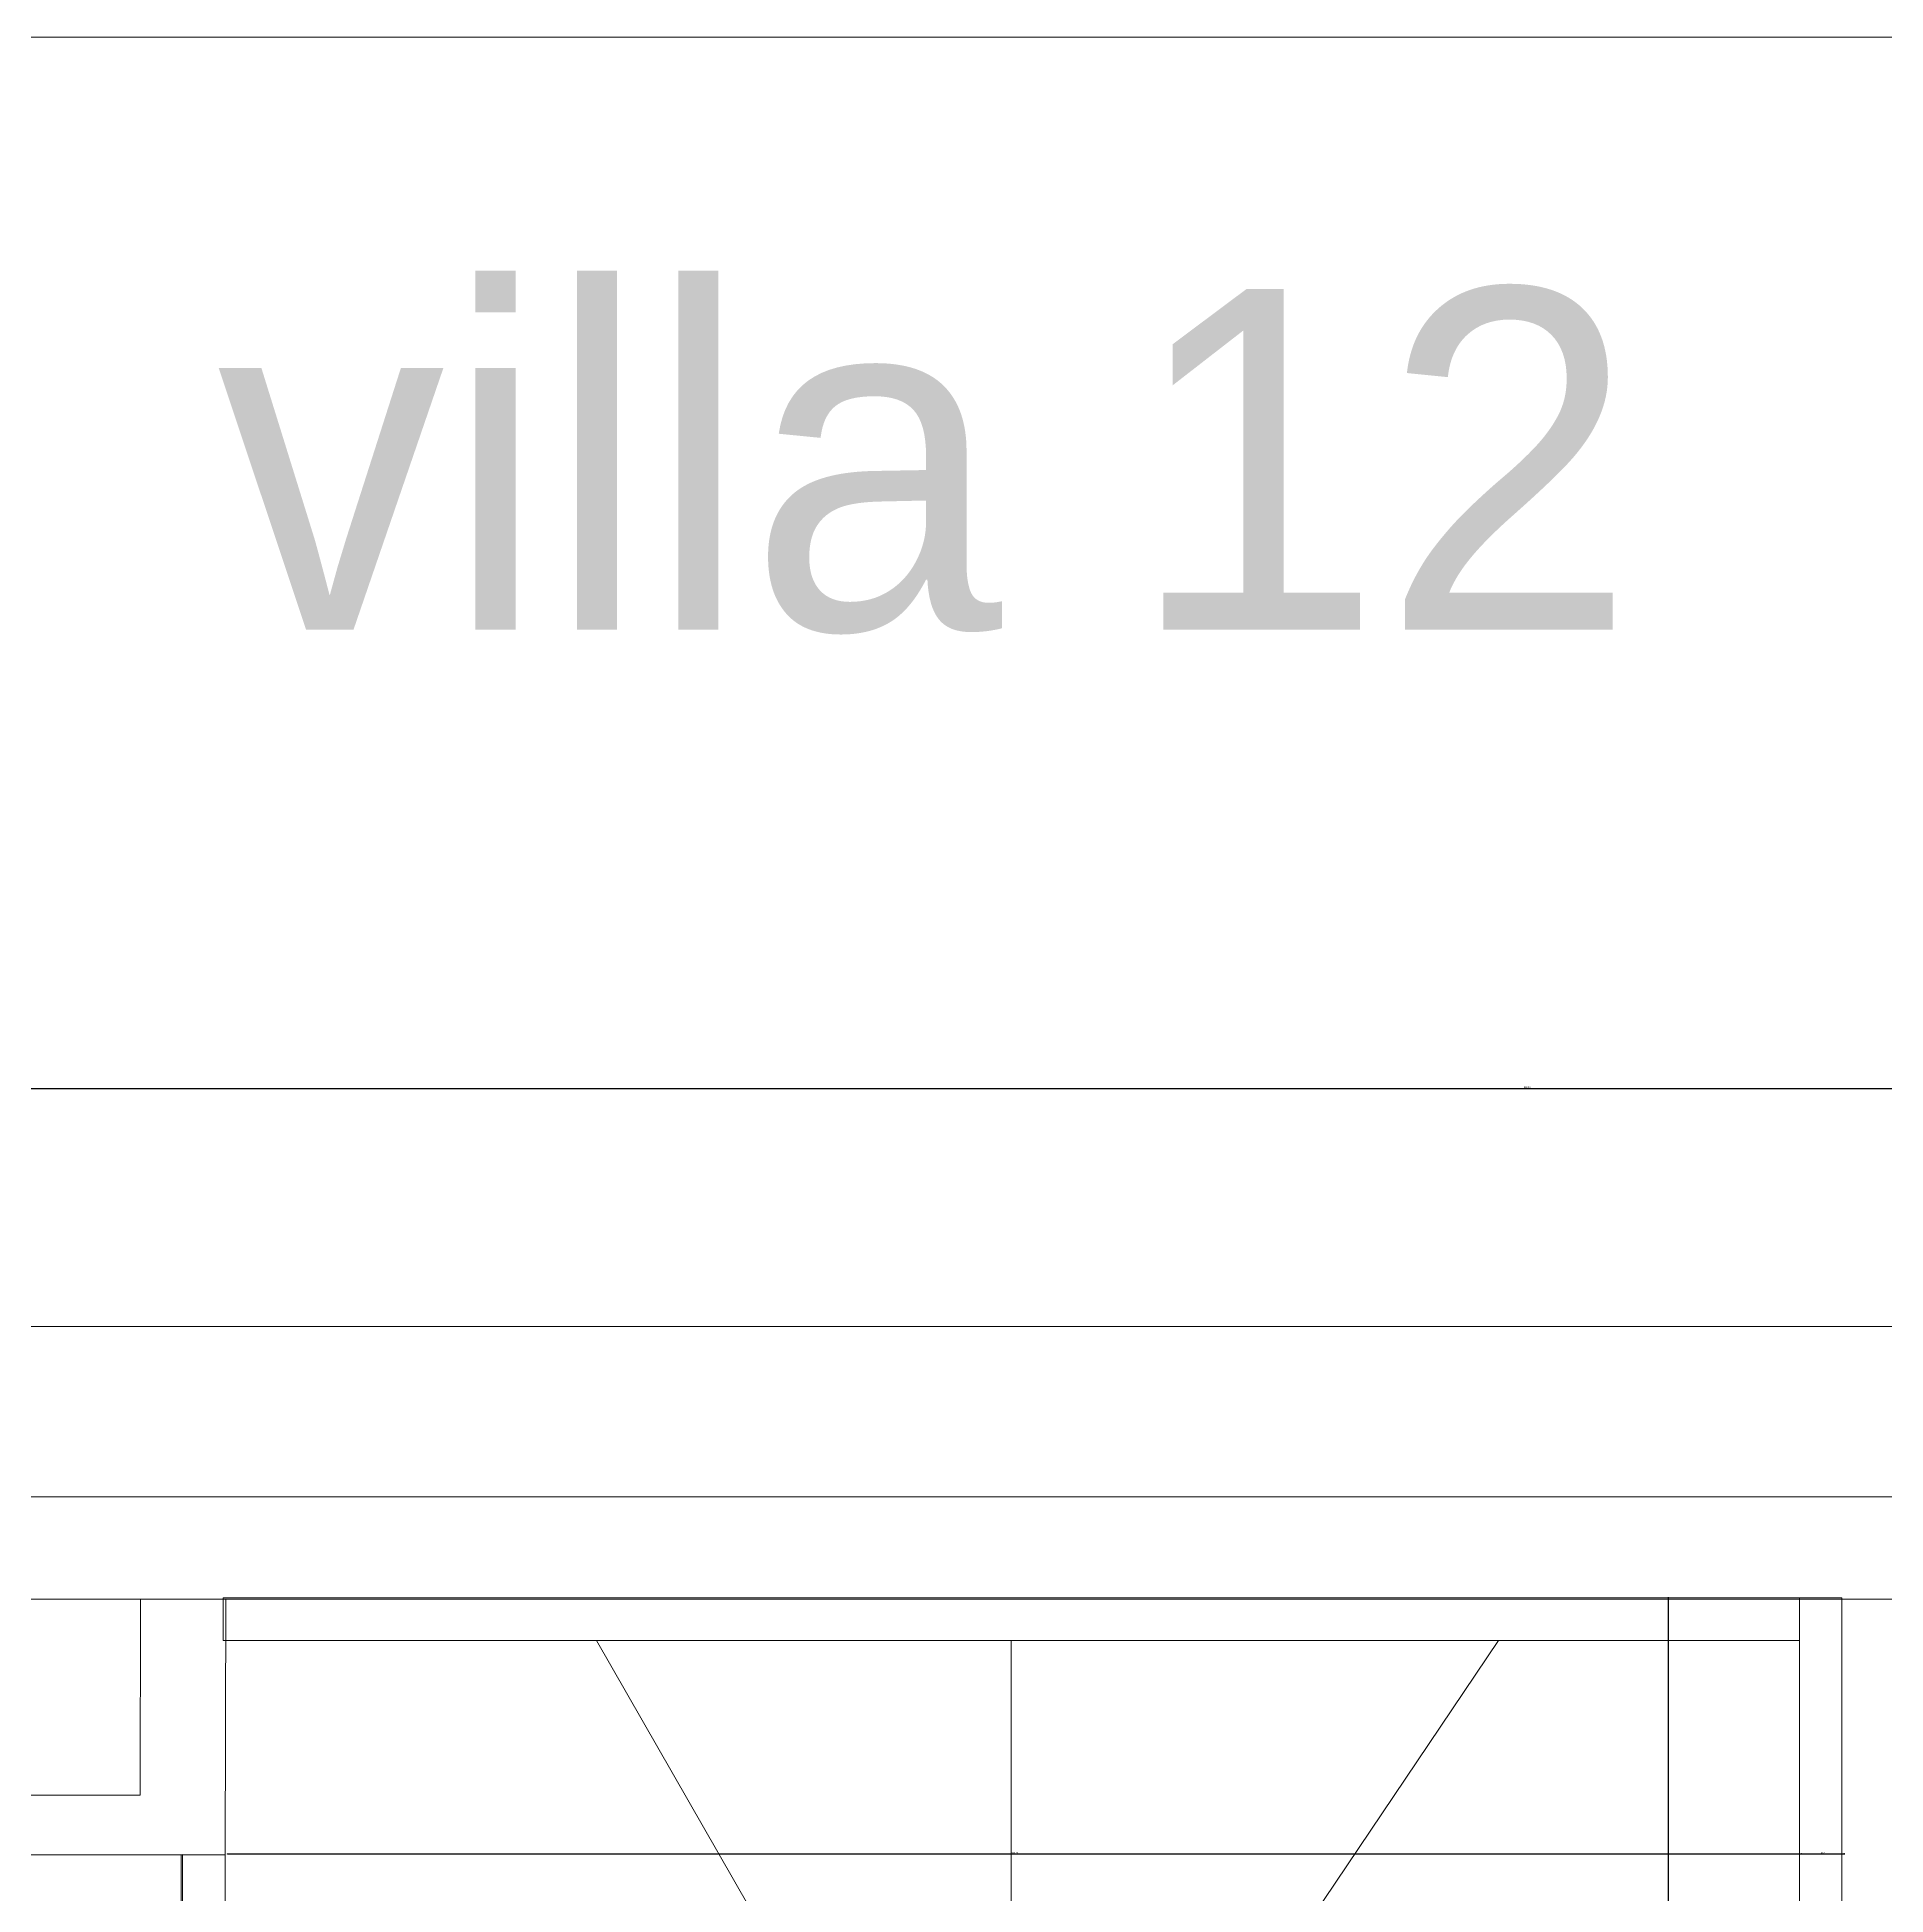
# Model space of a CAD drawing. Header units: metres. Extents: x -12536 to 12621, y -17191 to 9596.
# Drawn here: x -10133.2 to -9916.2, y -1479.1 to -1261 of the extents above; entities that cross this region are included whole.
import ezdxf
from ezdxf.lldxf.tags import DXFTag

# ---------------------------------------------------------------- set-up
doc = ezdxf.new("R2010")
doc.units = ezdxf.units.M
doc.header["$MEASUREMENT"] = 0
doc.header["$PDMODE"] = 2
doc.header["$PDSIZE"] = 0.25
doc.layers.add('Calque commun', color=7, linetype='Continuous')
doc.layers.add('Textes', color=7, linetype='Continuous')
doc.styles.add('Century Gothic27', font='GOTHIC.TTF', dxfattribs={"height": 0.199271})
doc.styles.add('Century Gothic6', font='GOTHIC.TTF', dxfattribs={"height": 0.18})
tags = doc.linetypes.add('HIDDEN2', pattern=[0.1875, 0.125, -0.0625]).pattern_tags.tags
tags[6:7] = [DXFTag(74, 4), DXFTag(75, 0), DXFTag(340, '0'), DXFTag(46, 1.0), DXFTag(50, 0.0), DXFTag(44, 0.0), DXFTag(45, 0.0)]
tags[4:5] = [DXFTag(74, 4), DXFTag(75, 0), DXFTag(340, '0'), DXFTag(46, 1.0), DXFTag(50, 0.0), DXFTag(44, 0.0), DXFTag(45, 0.0)]
doc.dimstyles.new('DIM7', dxfattribs={"dimtxt": 0.18, "dimasz": 0.035, "dimexe": 0.05, "dimexo": 0, "dimgap": 0.05, "dimtad": 1, "dimzin": 1, "dimdsep": 46, "dimtxsty": 'Century Gothic6', "dimblk": 'ORIGIN', "dimcen": 0.09, "dimdle": 0.05, "dimadec": 0, "dimazin": 0, "dimtfac": 1, "dimtdec": 4, "dimtix": 1, "dimtofl": 0, "dimtmove": 0, "dimatfit": 3, "dimfxl": 0.05, "dimfxlon": 1, "dimfrac": 2, "dimtolj": 1, "dimtzin": 0, "dimarcsym": 2})

# ---------------------------------------------------------------- blocks, each defined once
blk = doc.blocks.new('Block33693')
at = {"layer": 'Calque commun', "color": 7, "linetype": 'Continuous', "lineweight": 20}
blk.add_line((-10.9588, -10.1407), (-1.9588, -10.1407), dxfattribs=at)
at = {"layer": 'Calque commun', "color": 7, "linetype": 'Continuous', "lineweight": 5}
for p, q in [((-10.7588, -10.3407), (-2.1588, -10.3407)), ((-10.6388, -10.4607), (-2.2789, -10.4607))]:
    blk.add_line(p, q, dxfattribs=at)
blk = doc.blocks.new('_ORIGIN')
at = {"color": 0, "linetype": 'ByBlock', "lineweight": -2}
blk.add_line((0, 0), (-1, 0), dxfattribs=at)
blk.add_circle((0, 0), 0.5, dxfattribs=at)
blk = doc.blocks.new('*D1498')
at = {"layer": 'Calque commun', "color": 0, "linetype": 'ByBlock', "lineweight": -2, "transparency": 16777216}
for p, q in [((-10408.32, -1384.46), (-10408.32, -1384.36)), ((-10408.28, -1384.41), (-9508.35, -1384.41)), ((-9508.32, -1384.41), (-9508.35, -1384.41)), ((-9508.32, -1384.46), (-9508.32, -1384.36))]:
    blk.add_line(p, q, dxfattribs=at)
at = {"layer": 'Calque commun', "color": 0, "linetype": 'Continuous', "lineweight": -2, "transparency": 16777216}
blk.add_line((-9508.28, -1384.41), (-9508.25, -1384.41), dxfattribs=at)
at = {"layer": 'Defpoints', "color": 0, "linetype": 'Continuous', "transparency": 16777216}
for p in [(-9508.32, -1384.41), (-10408.32, -1412.35), (-9508.32, -1412.35)]:
    blk.add_point(p, dxfattribs=at)
at = {"layer": 'Calque commun', "color": 0, "linetype": 'Continuous', "lineweight": -2, "transparency": 16777216, "xscale": 0.03500000014901161, "yscale": 0.03500000014901161, "zscale": 0.03500000014901161, "rotation": 180}
for p in [(-10408.32, -1384.41), (-9508.32, -1384.41)]:
    blk.add_blockref('_ORIGIN', p, dxfattribs=at)
at = {"layer": 'Calque commun', "color": 0, "linetype": 'Continuous', "lineweight": 5, "transparency": 16777216, "insert": (-9958.32, -1384.36), "char_height": 0.18, "attachment_point": 8, "line_spacing_factor": 0.773441, "style": 'Century Gothic6'}
blk.add_mtext('\\A1;900.00', dxfattribs=at)
blk = doc.blocks.new('*D1813')
at = {"layer": 'Calque commun', "color": 0, "linetype": 'ByBlock', "lineweight": -2, "transparency": 16777216}
for p, q in [((-9926.1, -1474.2), (-9926.1, -1474.3)), ((-9926.07, -1474.25), (-9921.14, -1474.25)), ((-9921.1, -1474.25), (-9921.14, -1474.25)), ((-9921.1, -1474.2), (-9921.1, -1474.3))]:
    blk.add_line(p, q, dxfattribs=at)
at = {"layer": 'Calque commun', "color": 0, "linetype": 'Continuous', "lineweight": -2, "transparency": 16777216}
blk.add_line((-9921.07, -1474.25), (-9921.03, -1474.25), dxfattribs=at)
at = {"layer": 'Defpoints', "color": 0, "linetype": 'Continuous', "transparency": 16777216}
for p in [(-9926.1, -1444.19), (-9921.1, -1444.19), (-9921.1, -1474.25)]:
    blk.add_point(p, dxfattribs=at)
at = {"layer": 'Calque commun', "color": 0, "linetype": 'Continuous', "lineweight": -2, "transparency": 16777216, "xscale": 0.03500000014901161, "yscale": 0.03500000014901161, "zscale": 0.03500000014901161, "rotation": 180}
for p in [(-9926.1, -1474.25), (-9921.1, -1474.25)]:
    blk.add_blockref('_ORIGIN', p, dxfattribs=at)
at = {"layer": 'Calque commun', "color": 0, "linetype": 'Continuous', "lineweight": 5, "transparency": 16777216, "insert": (-9923.6, -1474.2), "char_height": 0.18, "attachment_point": 8, "line_spacing_factor": 0.773441, "style": 'Century Gothic6'}
blk.add_mtext('\\A1;5.00', dxfattribs=at)
blk = doc.blocks.new('*D1814')
at = {"layer": 'Calque commun', "color": 0, "linetype": 'ByBlock', "lineweight": -2, "transparency": 16777216}
for p, q in [((-10110.84, -1474.2), (-10110.84, -1474.3)), ((-10110.81, -1474.25), (-9926.14, -1474.25)), ((-9926.1, -1474.25), (-9926.14, -1474.25)), ((-9926.1, -1474.2), (-9926.1, -1474.3))]:
    blk.add_line(p, q, dxfattribs=at)
at = {"layer": 'Calque commun', "color": 0, "linetype": 'Continuous', "lineweight": -2, "transparency": 16777216}
blk.add_line((-9926.07, -1474.25), (-9926.03, -1474.25), dxfattribs=at)
at = {"layer": 'Defpoints', "color": 0, "linetype": 'Continuous', "transparency": 16777216}
for p in [(-10110.84, -1444.2), (-9926.1, -1444.19), (-9926.1, -1474.25)]:
    blk.add_point(p, dxfattribs=at)
at = {"layer": 'Calque commun', "color": 0, "linetype": 'Continuous', "lineweight": -2, "transparency": 16777216, "xscale": 0.03500000014901161, "yscale": 0.03500000014901161, "zscale": 0.03500000014901161, "rotation": 180}
for p in [(-10110.84, -1474.25), (-9926.1, -1474.25)]:
    blk.add_blockref('_ORIGIN', p, dxfattribs=at)
at = {"layer": 'Calque commun', "color": 0, "linetype": 'Continuous', "lineweight": 5, "transparency": 16777216, "insert": (-10018.47, -1474.2), "char_height": 0.18, "attachment_point": 8, "line_spacing_factor": 0.773441, "style": 'Century Gothic6'}
blk.add_mtext('\\A1;184.74', dxfattribs=at)
blk = doc.blocks.new('*D1815')
at = {"layer": 'Calque commun', "color": 0, "linetype": 'ByBlock', "lineweight": -2, "transparency": 16777216}
for p, q in [((-9941.67, -1444.19), (-9941.77, -1444.19)), ((-9941.72, -1444.19), (-9941.72, -1444.22)), ((-9941.72, -1534.15), (-9941.72, -1444.22)), ((-9941.67, -1534.18), (-9941.77, -1534.18))]:
    blk.add_line(p, q, dxfattribs=at)
at = {"layer": 'Calque commun', "color": 0, "linetype": 'Continuous', "lineweight": -2, "transparency": 16777216}
blk.add_line((-9941.72, -1444.15), (-9941.72, -1444.12), dxfattribs=at)
at = {"layer": 'Defpoints', "color": 0, "linetype": 'Continuous', "transparency": 16777216}
for p in [(-9941.72, -1444.19), (-9921.36, -1444.19), (-9921.36, -1534.18)]:
    blk.add_point(p, dxfattribs=at)
at = {"layer": 'Calque commun', "color": 0, "linetype": 'Continuous', "lineweight": -2, "transparency": 16777216, "xscale": 0.03500000014901161, "yscale": 0.03500000014901161, "zscale": 0.03500000014901161, "rotation": 270}
for p in [(-9941.72, -1444.19), (-9941.72, -1534.18)]:
    blk.add_blockref('_ORIGIN', p, dxfattribs=at)
at = {"layer": 'Calque commun', "color": 0, "linetype": 'Continuous', "lineweight": 5, "transparency": 16777216, "insert": (-9941.77, -1489.18), "char_height": 0.18, "attachment_point": 8, "rotation": 90, "line_spacing_factor": 0.773441, "style": 'Century Gothic6'}
blk.add_mtext('\\A1;90.00', dxfattribs=at)

msp = doc.modelspace()

# ---------------------------------------------------------------- linework, layer by layer
at = {"layer": 'Calque commun', "color": 12, "linetype": 'Continuous', "lineweight": 20}
msp.add_line((-9528.292, -1432.345), (-10388.292, -1432.345), dxfattribs=at)
at = {"layer": 'Calque commun', "color": 16, "linetype": 'Continuous', "lineweight": 20}
for p, q in [((-10121.056, -1444.335), (-10121.107, -1467.345)), ((-10111.056, -1444.357), (-10121.056, -1444.335)), ((-10111.056, -1444.357), (-10111.122, -1474.345)), ((-10121.107, -1467.345), (-10192.317, -1467.345)), ((-10111.122, -1474.345), (-10199.317, -1474.345))]:
    msp.add_line(p, q, dxfattribs=at)
at = {"layer": 'Calque commun', "color": 7, "linetype": 'Continuous', "lineweight": 5}
for p, q in [((-10111.362, -1444.195), (-9926.362, -1444.195)), ((-10111.362, -1444.195), (-10111.362, -1449.195)), ((-9926.362, -1444.185), (-9926.362, -1705.338)), ((-9921.362, -1444.185), (-9926.362, -1444.185)), ((-9926.362, -1444.195), (-9926.362, -1449.195)), ((-9921.362, -1444.185), (-9921.362, -1705.338)), ((-10111.362, -1449.195), (-9926.362, -1449.195)), ((-10018.863, -1534.184), (-10067.538, -1449.195)), ((-10018.863, -1534.184), (-9961.687, -1449.195)), ((-10018.863, -1534.184), (-10018.863, -1449.195))]:
    msp.add_line(p, q, dxfattribs=at)
at = {"layer": 'Calque commun', "color": 15, "linetype": 'Continuous', "lineweight": 20}
for p, q in [((-10116.122, -1474.339), (-10116.315, -1650.341)), ((-10111.122, -1474.345), (-10116.122, -1474.339)), ((-10111.122, -1474.345), (-10111.315, -1650.346))]:
    msp.add_line(p, q, dxfattribs=at)

# ---------------------------------------------------------------- block references
at = {"layer": 'Calque commun', "color": 0, "linetype": 'ByBlock', "lineweight": -2, "xscale": 100, "yscale": 100, "zscale": 100}
msp.add_blockref('Block33693', (-9312.433, -398.28), dxfattribs=at)

# ---------------------------------------------------------------- texts
at = {"layer": 'Textes', "color": 5, "linetype": 'ByBlock', "lineweight": -2, "style": 'Century Gothic27'}
msp.add_text('villa 12', height=40, dxfattribs=at).set_placement((-10112.079, -1330.57))

# ---------------------------------------------------------------- dimensions: what is measured, and where the dimension line sits
at = {"layer": 'Calque commun', "color": 5, "linetype": 'Continuous', "lineweight": 5}
for p1, p2, distance, picture, middle in [((-10408.317, -1412.345), (-9508.317, -1412.345), 27.932, '*D1498', (-9958.317, -1384.269)), ((-9921.362, -1534.184), (-9921.362, -1444.185), 20.356, '*D1815', (-9941.862, -1489.185))]:
    dim = msp.add_aligned_dim(p1=p1, p2=p2, distance=distance, dimstyle='DIM7', dxfattribs=at)
    dim.commit()
    dim.dimension.update_dxf_attribs({"geometry": picture, "text_midpoint": middle})
for base, p1, p2, picture, middle in [((-9926.102, -1474.245), (-10110.844, -1444.195), (-9926.102, -1444.185), '*D1814', (-10018.473, -1474.101)), ((-9921.102, -1474.245), (-9926.102, -1444.185), (-9921.102, -1444.186), '*D1813', (-9923.602, -1474.101))]:
    dim = msp.add_linear_dim(base=base, p1=p1, p2=p2, dimstyle='DIM7', dxfattribs=at)
    dim.commit()
    dim.dimension.update_dxf_attribs({"geometry": picture, "text_midpoint": middle})

# ---------------------------------------------------------------- meshes
at = {"layer": 'Calque commun', "color": 7, "linetype": 'Continuous', "lineweight": 5}
mesh = msp.add_polyface(dxfattribs=at)
corners = [(-6352.223, -1261.028), (-12352.223, -1261.028), (-12352.223, -5461.028), (-6352.223, -5461.028)]
mesh.append_faces([[corners[k] for k in face] for face in [(0, 1, 2, 3)]], dxfattribs={"color": 7})
at = {"layer": 'Calque commun', "color": 9, "linetype": 'Continuous', "lineweight": 5}
mesh = msp.add_polyface(dxfattribs=at)
corners = [(-10116.315, -1645.346), (-10199.317, -1474.345), (-10116.315, -1474.345), (-10376.316, -1599.239), (-10376.316, -1645.242), (-10376.316, -1444.346), (-10199.317, -1444.353)]
mesh.append_faces([[corners[k] for k in face] for face in [(0, 1, 2)]], dxfattribs={"vtx0": -1, "color": 9})
mesh.append_faces([[corners[k] for k in face] for face in [(5, 1, 3)]], dxfattribs={"vtx0": -1, "vtx1": -1, "color": 9})
mesh.append_faces([[corners[k] for k in face] for face in [(0, 3, 1)]], dxfattribs={"vtx0": -1, "vtx1": -1, "vtx2": -1, "color": 9})
mesh.append_faces([[corners[k] for k in face] for face in [(0, 4, 3), (5, 6, 1)]], dxfattribs={"vtx2": -1, "color": 9})
at = {"layer": 'Calque commun', "color": 9, "linetype": 'HIDDEN2', "lineweight": 5}
mesh = msp.add_polyface(dxfattribs=at)
corners = [(-9540.318, -2040.344), (-9938.758, -2040.329), (-9938.758, -2010.343), (-10278.317, -2015.344), (-10376.316, -1910.344), (-10111.315, -1909.344), (-9921.362, -1444.348), (-9540.318, -1444.346), (-9921.362, -1671.806), (-9921.362, -1705.338), (-10111.315, -1562.347), (-10021.316, -1674.183), (-10346.395, -2040.337), (-10346.395, -2010.344), (-9978.317, -2010.343), (-10208.317, -2015.344), (-9926.362, -1705.338), (-10278.317, -2040.32), (-9926.362, -1674.181), (-9978.317, -2040.328), (-10208.317, -2040.32), (-10376.316, -2010.344), (-10376.316, -1976.343), (-10021.316, -1562.347)]
mesh.append_faces([[corners[k] for k in face] for face in [(3, 5, 15), (9, 2, 16)]], dxfattribs={"vtx0": -1, "vtx1": -1, "color": 9})
mesh.append_faces([[corners[k] for k in face] for face in [(9, 0, 2), (5, 14, 15), (5, 11, 16), (5, 16, 14), (3, 13, 22)]], dxfattribs={"vtx0": -1, "vtx1": -1, "vtx2": -1, "color": 9})
mesh.append_faces([[corners[k] for k in face] for face in [(3, 4, 5), (3, 12, 13), (16, 2, 14), (9, 7, 0), (3, 22, 4)]], dxfattribs={"vtx0": -1, "vtx2": -1, "color": 9})
mesh.append_faces([[corners[k] for k in face] for face in [(23, 11, 10)]], dxfattribs={"vtx1": -1, "color": 9})
mesh.append_faces([[corners[k] for k in face] for face in [(6, 7, 8), (5, 10, 11), (9, 8, 7), (14, 19, 15)]], dxfattribs={"vtx1": -1, "vtx2": -1, "color": 9})
mesh.append_faces([[corners[k] for k in face] for face in [(0, 1, 2), (3, 17, 12), (11, 18, 16), (19, 20, 15), (13, 21, 22)]], dxfattribs={"vtx2": -1, "color": 9})

doc.saveas('drawing.dxf')
